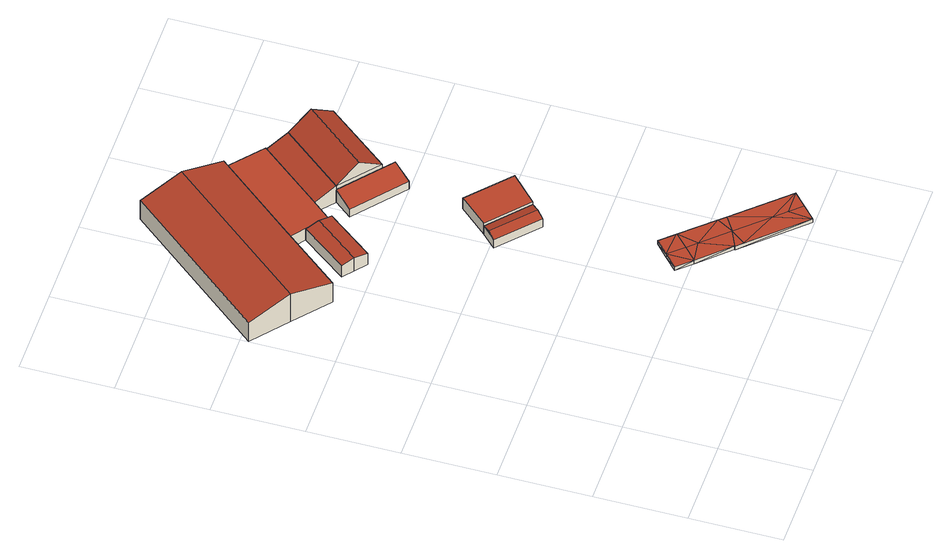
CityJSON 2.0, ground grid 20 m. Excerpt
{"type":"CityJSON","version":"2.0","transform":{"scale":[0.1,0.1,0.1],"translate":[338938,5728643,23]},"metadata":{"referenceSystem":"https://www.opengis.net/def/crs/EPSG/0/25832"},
"CityObjects":{
"building1":{"type":"Building","attributes":{"Geometrietyp2DReferenz":"3000","Gemeindeschluessel":"05170048","function":"31001_2728","roofType":"3100","measuredHeight":8.05},"address":[{"country":"Germany","locality":"Wesel","thoroughfareNumber":"13","thoroughfareName":"An der Issel"}],"geometry":[{"type":"Solid","lod":"2","boundaries":[[[[0,1,2,3]],[[4,5,1,0]],[[6,7,5,4]],[[8,9,7,6]],[[10,11,9,8]],[[12,13,11,10]],[[3,2,13,12]],[[3,12,10,8,0]],[[6,4,0,8]],[[1,5,7,9,11,13,2]]]],"semantics":{"surfaces":[{"type":"WallSurface"},{"type":"RoofSurface"},{"type":"GroundSurface"}],"values":[[0,0,0,0,0,0,0,1,1,2]]}}]},
"building2":{"type":"Building","attributes":{"Geometrietyp2DReferenz":"3000","Gemeindeschluessel":"05170048","function":"31001_2720","roofType":"3100","measuredHeight":3.82},"address":[{"country":"Germany","locality":"Wesel","thoroughfareNumber":"13","thoroughfareName":"An der Issel"}],"geometry":[{"type":"Solid","lod":"2","boundaries":[[[[14,15,16,17]],[[18,19,15,14]],[[20,21,19,18]],[[22,23,21,20]],[[24,25,23,22]],[[26,27,25,24]],[[17,16,27,26]],[[20,18,14,22]],[[17,26,24,22,14]],[[15,19,21,23,25,27,16]]]],"semantics":{"surfaces":[{"type":"WallSurface"},{"type":"RoofSurface"},{"type":"GroundSurface"}],"values":[[0,0,0,0,0,0,0,1,1,2]]}}]},
"building3":{"type":"Building","attributes":{"Geometrietyp2DReferenz":"2000","Gemeindeschluessel":"05170016","function":"53001_1800","roofType":"9999","measuredHeight":1},"geometry":[{"type":"MultiSurface","lod":"2","boundaries":[[[28,29,30]],[[29,31,30]],[[32,33,28]],[[33,29,28]],[[34,35,32]],[[35,33,32]],[[36,37,34]],[[37,35,34]],[[38,39,36]],[[39,37,36]],[[40,41,38]],[[41,39,38]],[[42,43,40]],[[43,41,40]],[[44,45,42]],[[45,43,42]],[[46,47,44]],[[47,45,44]],[[44,45,46]],[[45,47,46]],[[48,49,44]],[[49,45,44]],[[50,51,48]],[[51,49,48]],[[52,53,50]],[[53,51,50]],[[30,31,52]],[[31,53,52]],[[51,53,31]],[[51,31,54]],[[54,31,35]],[[35,31,29]],[[54,35,55]],[[55,35,33]],[[55,33,56]],[[56,33,37]],[[56,37,57]],[[57,37,39]],[[57,39,58]],[[58,39,41]],[[41,43,58]],[[58,43,57]],[[57,43,47]],[[57,47,56]],[[56,47,45]],[[45,47,49]],[[49,51,55]],[[55,51,54]],[[49,55,56]],[[49,56,45]],[[50,30,52]],[[50,59,30]],[[59,34,30]],[[34,28,30]],[[59,60,34]],[[60,32,34]],[[60,61,32]],[[61,36,32]],[[61,62,36]],[[62,38,36]],[[62,63,38]],[[63,40,38]],[[40,63,42]],[[63,62,42]],[[62,46,42]],[[62,61,46]],[[61,44,46]],[[44,48,46]],[[48,60,50]],[[60,59,50]],[[48,61,60]],[[48,44,61]]],"semantics":{"surfaces":[{"type":"WallSurface"},{"type":"GroundSurface"},{"type":"RoofSurface"}],"values":[0,0,0,0,0,0,0,0,0,0,0,0,0,0,0,0,0,0,0,0,0,0,0,0,0,0,0,0,1,1,1,1,1,1,1,1,1,1,1,1,1,1,1,1,1,1,1,1,1,1,2,2,2,2,2,2,2,2,2,2,2,2,2,2,2,2,2,2,2,2,2,2]}}]},
"building4":{"type":"Building","attributes":{"Geometrietyp2DReferenz":"3000","Gemeindeschluessel":"05170048","function":"31001_2723","roofType":"3100","measuredHeight":2.79},"address":[{"country":"Germany","locality":"Wesel","thoroughfareNumber":"13","thoroughfareName":"An der Issel"}],"geometry":[{"type":"Solid","lod":"2","boundaries":[[[[64,65,66,67]],[[68,69,65,64]],[[70,71,69,68]],[[67,66,71,70]],[[64,72,68]],[[70,73,67]],[[67,73,72,64]],[[68,72,73,70]],[[65,69,71,66]]]],"semantics":{"surfaces":[{"type":"WallSurface"},{"type":"RoofSurface"},{"type":"GroundSurface"}],"values":[[0,0,0,0,0,0,1,1,2]]}}]},
"building5":{"type":"Building","attributes":{"Geometrietyp2DReferenz":"3000","Gemeindeschluessel":"05170048","function":"51009_1610","roofType":"1000","measuredHeight":2.96},"geometry":[{"type":"Solid","lod":"2","boundaries":[[[[74,71,75,76]],[[77,69,71,74]],[[78,79,69,77]],[[76,75,79,78]],[[77,74,76,78]],[[71,69,79,75]]]],"semantics":{"surfaces":[{"type":"WallSurface"},{"type":"RoofSurface"},{"type":"GroundSurface"}],"values":[[0,0,0,0,1,2]]}}]},
"building6":{"type":"Building","attributes":{"Geometrietyp2DReferenz":"3000","Gemeindeschluessel":"05170048","function":"31001_2720","roofType":"1000","measuredHeight":3.42},"address":[{"country":"Germany","locality":"Wesel","thoroughfareNumber":"13","thoroughfareName":"An der Issel"}],"geometry":[{"type":"Solid","lod":"2","boundaries":[[[[80,81,82,83]],[[84,85,81,80]],[[24,25,85,84]],[[86,21,25,24]],[[87,88,21,86]],[[83,82,88,87]],[[86,24,84,80,83,87]],[[81,85,25,21,88,82]]]],"semantics":{"surfaces":[{"type":"WallSurface"},{"type":"RoofSurface"},{"type":"GroundSurface"}],"values":[[0,0,0,0,0,0,1,2]]}}]},
"building7":{"type":"Building","attributes":{"Geometrietyp2DReferenz":"3000","Gemeindeschluessel":"05170048","function":"31001_2720","roofType":"2100","measuredHeight":3.6},"address":[{"country":"Germany","locality":"Wesel","thoroughfareNumber":"13","thoroughfareName":"An der Issel"}],"geometry":[{"type":"Solid","lod":"2","boundaries":[[[[89,90,91,92]],[[93,94,90,89]],[[95,96,94,93]],[[97,98,96,95]],[[92,91,98,97]],[[95,93,89,92,97]],[[90,94,96,98,91]]]],"semantics":{"surfaces":[{"type":"WallSurface"},{"type":"RoofSurface"},{"type":"GroundSurface"}],"values":[[0,0,0,0,0,1,2]]}}]},
"building8":{"type":"Building","attributes":{"Geometrietyp2DReferenz":"3000","Gemeindeschluessel":"05170048","function":"31001_2720","roofType":"2100","measuredHeight":4.67},"address":[{"country":"Germany","locality":"Wesel","thoroughfareNumber":"13","thoroughfareName":"An der Issel"}],"geometry":[{"type":"Solid","lod":"2","boundaries":[[[[99,100,101,102]],[[103,104,100,99]],[[105,106,104,103]],[[102,101,106,105]],[[103,99,102,105]],[[100,104,106,101]]]],"semantics":{"surfaces":[{"type":"WallSurface"},{"type":"RoofSurface"},{"type":"GroundSurface"}],"values":[[0,0,0,0,1,2]]}}]},
"building9":{"type":"Building","attributes":{"Geometrietyp2DReferenz":"3000","Gemeindeschluessel":"05170048","function":"31001_2720","roofType":"3100","measuredHeight":8.34},"address":[{"country":"Germany","locality":"Wesel","thoroughfareNumber":"13","thoroughfareName":"An der Issel"}],"geometry":[{"type":"Solid","lod":"2","boundaries":[[[[107,94,108,109]],[[103,90,94,107]],[[99,110,90,103]],[[109,108,110,99]],[[107,111,103]],[[99,112,109]],[[109,112,111,107]],[[103,111,112,99]],[[94,90,110,108]]]],"semantics":{"surfaces":[{"type":"WallSurface"},{"type":"RoofSurface"},{"type":"GroundSurface"}],"values":[[0,0,0,0,0,0,1,1,2]]}}]}
},
"vertices":[
[80,919,89],[80,919,8],[157,855,8],[157,855,62],[3,983,62],[3,983,8],[259,1290,62],[259,1290,8],[336,1227,89],[336,1227,8],[413,1163,62],[413,1163,8],[264,985,62],[264,985,8],
[250,839,47],[250,839,9],[275,819,9],[275,819,41],[226,858,41],[226,858,9],[302,957,41],[302,957,9],[327,937,47],[327,937,9],[344,924,43],[344,924,9],[352,918,41],[352,918,9],
[490,279,31],[490,279,21],[460,252,31],[460,252,21],[580,182,31],[580,182,21],[519,248,31],[519,248,21],[593,167,31],[593,167,21],[697,55,31],[697,55,21],[668,28,31],[668,28,21],[639,1,31],[639,1,21],[521,127,31],[521,127,21],[535,112,31],[535,112,21],[521,128,31],[521,128,21],[460,193,31],[460,193,21],[431,225,31],[431,225,21],[489,220,21],[508,200,21],[559,145,21],[620,79,21],[644,54,21],[489,220,31],[508,200,31],[559,145,31],[620,79,31],[644,54,31],
[391,591,34],[391,591,11],[476,515,11],[476,515,34],[422,622,34],[422,622,11],[508,546,34],[508,546,11],[407,607,39],[492,531,39],
[508,546,41],[566,602,11],[566,602,41],[422,622,41],[476,683,41],[476,683,11],
[489,1099,43],[489,1099,9],[413,1163,9],[413,1163,43],[377,963,43],[377,963,9],[302,957,43],[264,985,43],[264,985,9],
[418,929,47],[418,929,11],[387,891,11],[387,891,33],[502,859,47],[502,859,11],[526,839,47],[526,839,11],[495,801,33],[495,801,11],
[530,1065,57],[530,1065,10],[489,1099,10],[489,1099,38],[418,929,57],[418,929,10],[377,963,38],[377,963,10],
[502,859,57],[613,996,11],[613,996,57],[530,1065,11],[460,894,94],[572,1030,94]
]}
